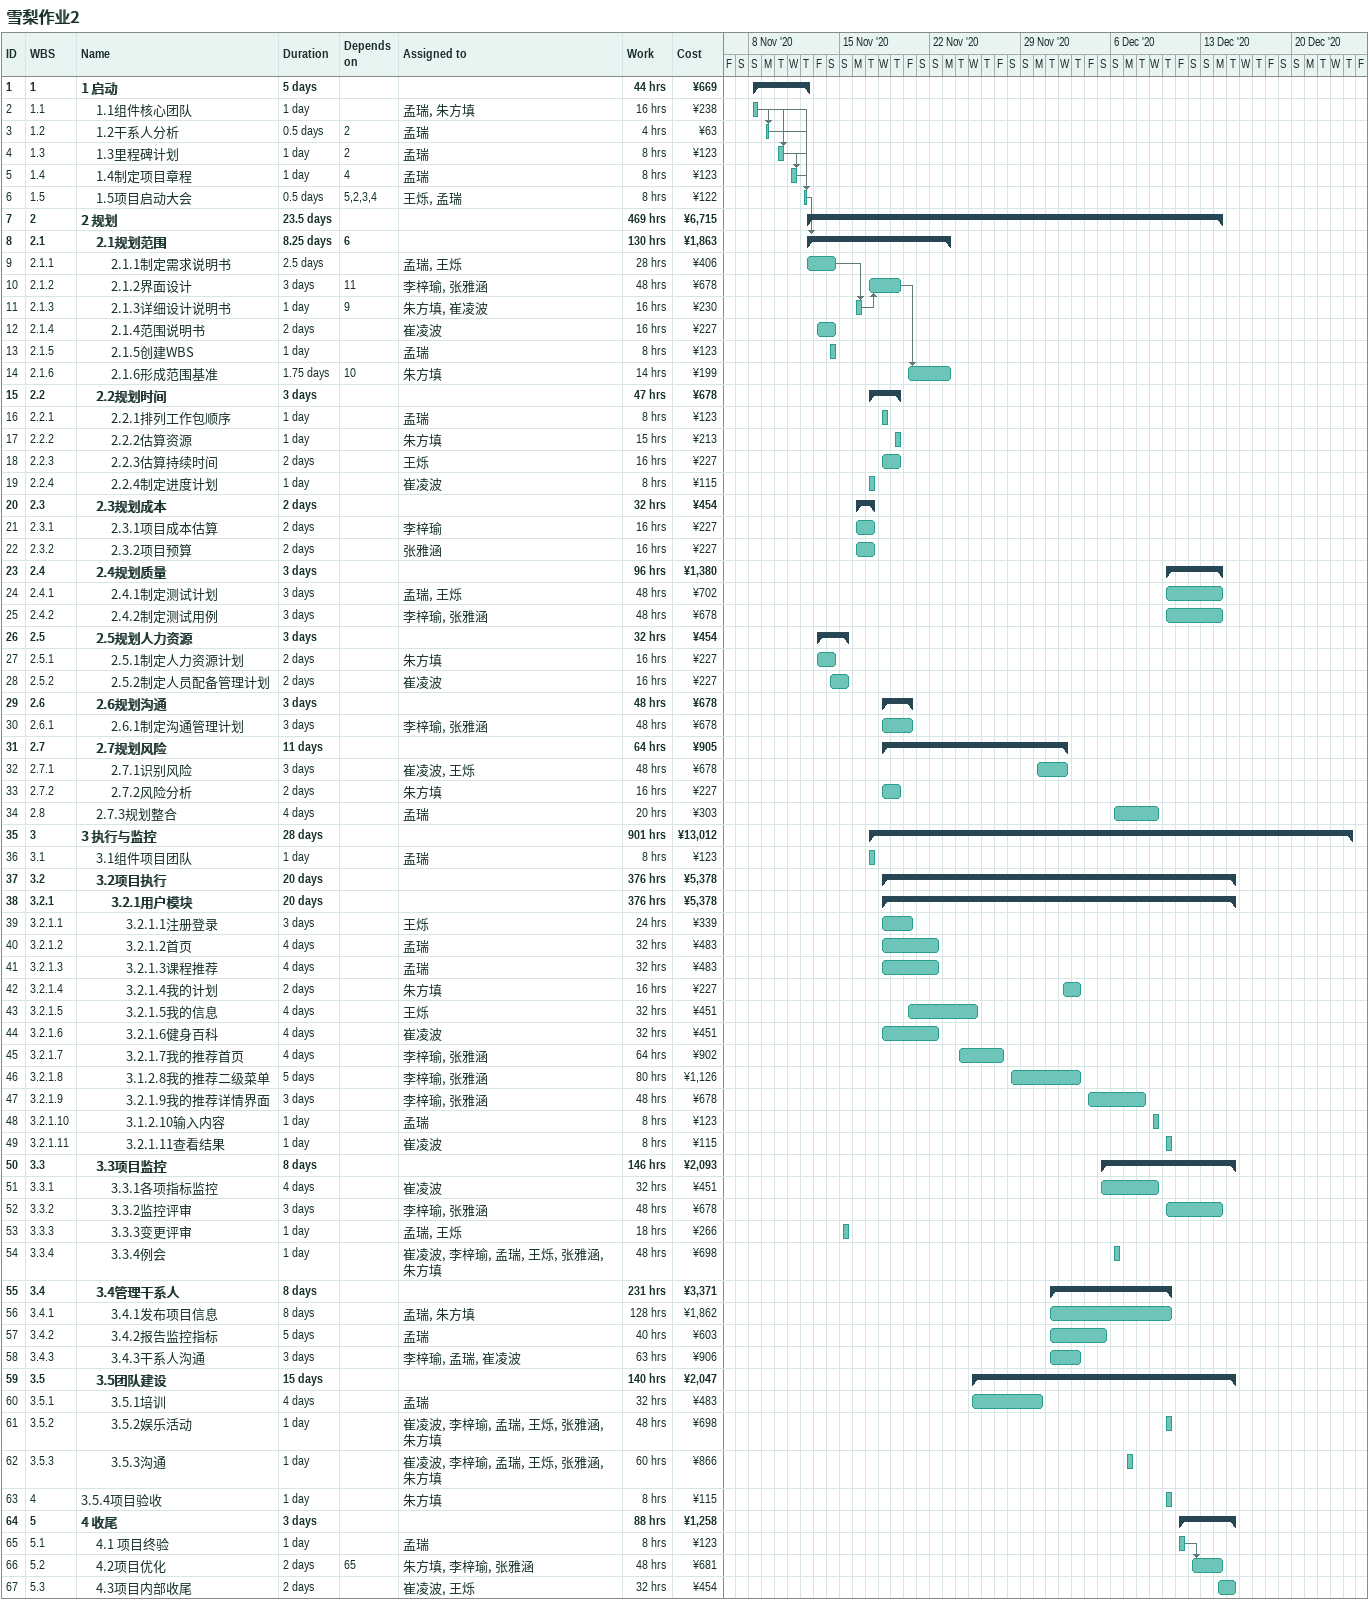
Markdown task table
雪梨作业2

| ID | WBS | Task | Duration | Start | Finish | Predecessors | Resources | Work (h) | Cost (¥) |
|---|---|---|---|---|---|---|---|---|---|
| 1 | 1 | **1 启动** | 5d | 2020-11-08 | 2020-11-12 |  |  | 44 | 669 |
| 2 | 1.1 | 1.1组件核心团队 | 1d | 2020-11-08 | 2020-11-08 |  | 孟瑞, 朱方填 | 16 | 238 |
| 3 | 1.2 | 1.2干系人分析 | 0.5d | 2020-11-09 | 2020-11-09 | 2 | 孟瑞 | 4 | 63 |
| 4 | 1.3 | 1.3里程碑计划 | 1d | 2020-11-10 | 2020-11-10 | 2 | 孟瑞 | 8 | 123 |
| 5 | 1.4 | 1.4制定项目章程 | 1d | 2020-11-11 | 2020-11-11 | 4 | 孟瑞 | 8 | 123 |
| 6 | 1.5 | 1.5项目启动大会 | 0.5d | 2020-11-12 | 2020-11-12 | 5, 2, 3, 4 | 王烁, 孟瑞 | 8 | 122 |
| 7 | 2 | **2 规划** | 23.5d | 2020-11-12 | 2020-12-14 |  |  | 469 | 6715 |
| 8 | 2.1 | **2.1规划范围** | 8.25d | 2020-11-12 | 2020-11-23 | 6 |  | 130 | 1863 |
| 9 | 2.1.1 | 2.1.1制定需求说明书 | 2.5d | 2020-11-12 | 2020-11-14 |  | 孟瑞, 王烁 | 28 | 406 |
| 10 | 2.1.2 | 2.1.2界面设计 | 3d | 2020-11-17 | 2020-11-19 | 11 | 李梓瑜, 张雅涵 | 48 | 678 |
| 11 | 2.1.3 | 2.1.3详细设计说明书 | 1d | 2020-11-16 | 2020-11-16 | 9 | 朱方填, 崔凌波 | 16 | 230 |
| 12 | 2.1.4 | 2.1.4范围说明书 | 2d | 2020-11-13 | 2020-11-14 |  | 崔凌波 | 16 | 227 |
| 13 | 2.1.5 | 2.1.5创建WBS | 1d | 2020-11-14 | 2020-11-14 |  | 孟瑞 | 8 | 123 |
| 14 | 2.1.6 | 2.1.6形成范围基准 | 1.75d | 2020-11-20 | 2020-11-23 | 10 | 朱方填 | 14 | 199 |
| 15 | 2.2 | **2.2规划时间** | 3d | 2020-11-17 | 2020-11-19 |  |  | 47 | 678 |
| 16 | 2.2.1 | 2.2.1排列工作包顺序 | 1d | 2020-11-18 | 2020-11-18 |  | 孟瑞 | 8 | 123 |
| 17 | 2.2.2 | 2.2.2估算资源 | 1d | 2020-11-19 | 2020-11-19 |  | 朱方填 | 15 | 213 |
| 18 | 2.2.3 | 2.2.3估算持续时间 | 2d | 2020-11-18 | 2020-11-19 |  | 王烁 | 16 | 227 |
| 19 | 2.2.4 | 2.2.4制定进度计划 | 1d | 2020-11-17 | 2020-11-17 |  | 崔凌波 | 8 | 115 |
| 20 | 2.3 | **2.3规划成本** | 2d | 2020-11-16 | 2020-11-17 |  |  | 32 | 454 |
| 21 | 2.3.1 | 2.3.1项目成本估算 | 2d | 2020-11-16 | 2020-11-17 |  | 李梓瑜 | 16 | 227 |
| 22 | 2.3.2 | 2.3.2项目预算 | 2d | 2020-11-16 | 2020-11-17 |  | 张雅涵 | 16 | 227 |
| 23 | 2.4 | **2.4规划质量** | 3d | 2020-12-10 | 2020-12-14 |  |  | 96 | 1380 |
| 24 | 2.4.1 | 2.4.1制定测试计划 | 3d | 2020-12-10 | 2020-12-14 |  | 孟瑞, 王烁 | 48 | 702 |
| 25 | 2.4.2 | 2.4.2制定测试用例 | 3d | 2020-12-10 | 2020-12-14 |  | 李梓瑜, 张雅涵 | 48 | 678 |
| 26 | 2.5 | **2.5规划人力资源** | 3d | 2020-11-13 | 2020-11-15 |  |  | 32 | 454 |
| 27 | 2.5.1 | 2.5.1制定人力资源计划 | 2d | 2020-11-13 | 2020-11-14 |  | 朱方填 | 16 | 227 |
| 28 | 2.5.2 | 2.5.2制定人员配备管理计划 | 2d | 2020-11-14 | 2020-11-15 |  | 崔凌波 | 16 | 227 |
| 29 | 2.6 | **2.6规划沟通** | 3d | 2020-11-18 | 2020-11-20 |  |  | 48 | 678 |
| 30 | 2.6.1 | 2.6.1制定沟通管理计划 | 3d | 2020-11-18 | 2020-11-20 |  | 李梓瑜, 张雅涵 | 48 | 678 |
| 31 | 2.7 | **2.7规划风险** | 11d | 2020-11-18 | 2020-12-02 |  |  | 64 | 905 |
| 32 | 2.7.1 | 2.7.1识别风险 | 3d | 2020-11-30 | 2020-12-02 |  | 崔凌波, 王烁 | 48 | 678 |
| 33 | 2.7.2 | 2.7.2风险分析 | 2d | 2020-11-18 | 2020-11-19 |  | 朱方填 | 16 | 227 |
| 34 | 2.8 | 2.7.3规划整合 | 4d | 2020-12-06 | 2020-12-09 |  | 孟瑞 | 20 | 303 |
| 35 | 3 | **3 执行与监控** | 28d | 2020-11-17 | 2020-12-24 |  |  | 901 | 13012 |
| 36 | 3.1 | 3.1组件项目团队 | 1d | 2020-11-17 | 2020-11-17 |  | 孟瑞 | 8 | 123 |
| 37 | 3.2 | **3.2项目执行** | 20d | 2020-11-18 | 2020-12-15 |  |  | 376 | 5378 |
| 38 | 3.2.1 | **3.2.1用户模块** | 20d | 2020-11-18 | 2020-12-15 |  |  | 376 | 5378 |
| 39 | 3.2.1.1 | 3.2.1.1注册登录 | 3d | 2020-11-18 | 2020-11-20 |  | 王烁 | 24 | 339 |
| 40 | 3.2.1.2 | 3.2.1.2首页 | 4d | 2020-11-18 | 2020-11-22 |  | 孟瑞 | 32 | 483 |
| 41 | 3.2.1.3 | 3.2.1.3课程推荐 | 4d | 2020-11-18 | 2020-11-22 |  | 孟瑞 | 32 | 483 |
| 42 | 3.2.1.4 | 3.2.1.4我的计划 | 2d | 2020-12-02 | 2020-12-03 |  | 朱方填 | 16 | 227 |
| 43 | 3.2.1.5 | 3.2.1.5我的信息 | 4d | 2020-11-20 | 2020-11-25 |  | 王烁 | 32 | 451 |
| 44 | 3.2.1.6 | 3.2.1.6健身百科 | 4d | 2020-11-18 | 2020-11-22 |  | 崔凌波 | 32 | 451 |
| 45 | 3.2.1.7 | 3.2.1.7我的推荐首页 | 4d | 2020-11-24 | 2020-11-27 |  | 李梓瑜, 张雅涵 | 64 | 902 |
| 46 | 3.2.1.8 | 3.1.2.8我的推荐二级菜单 | 5d | 2020-11-28 | 2020-12-03 |  | 李梓瑜, 张雅涵 | 80 | 1126 |
| 47 | 3.2.1.9 | 3.2.1.9我的推荐详情界面 | 3d | 2020-12-04 | 2020-12-08 |  | 李梓瑜, 张雅涵 | 48 | 678 |
| 48 | 3.2.1.10 | 3.1.2.10输入内容 | 1d | 2020-12-09 | 2020-12-09 |  | 孟瑞 | 8 | 123 |
| 49 | 3.2.1.11 | 3.2.1.11查看结果 | 1d | 2020-12-10 | 2020-12-10 |  | 崔凌波 | 8 | 115 |
| 50 | 3.3 | **3.3项目监控** | 8d | 2020-12-05 | 2020-12-15 |  |  | 146 | 2093 |
| 51 | 3.3.1 | 3.3.1各项指标监控 | 4d | 2020-12-05 | 2020-12-09 |  | 崔凌波 | 32 | 451 |
| 52 | 3.3.2 | 3.3.2监控评审 | 3d | 2020-12-10 | 2020-12-14 |  | 李梓瑜, 张雅涵 | 48 | 678 |
| 53 | 3.3.3 | 3.3.3变更评审 | 1d | 2020-11-15 | 2020-11-15 |  | 孟瑞, 王烁 | 18 | 266 |
| 54 | 3.3.4 | 3.3.4例会 | 1d | 2020-12-06 | 2020-12-06 |  | 崔凌波, 李梓瑜, 孟瑞, 王烁, 张雅涵, 朱方填 | 48 | 698 |
| 55 | 3.4 | **3.4管理干系人** | 8d | 2020-12-01 | 2020-12-10 |  |  | 231 | 3371 |
| 56 | 3.4.1 | 3.4.1发布项目信息 | 8d | 2020-12-01 | 2020-12-10 |  | 孟瑞, 朱方填 | 128 | 1862 |
| 57 | 3.4.2 | 3.4.2报告监控指标 | 5d | 2020-12-01 | 2020-12-05 |  | 孟瑞 | 40 | 603 |
| 58 | 3.4.3 | 3.4.3干系人沟通 | 3d | 2020-12-01 | 2020-12-03 |  | 李梓瑜, 孟瑞, 崔凌波 | 63 | 906 |
| 59 | 3.5 | **3.5团队建设** | 15d | 2020-11-25 | 2020-12-15 |  |  | 140 | 2047 |
| 60 | 3.5.1 | 3.5.1培训 | 4d | 2020-11-25 | 2020-11-30 |  | 孟瑞 | 32 | 483 |
| 61 | 3.5.2 | 3.5.2娱乐活动 | 1d | 2020-12-10 | 2020-12-10 |  | 崔凌波, 李梓瑜, 孟瑞, 王烁, 张雅涵, 朱方填 | 48 | 698 |
| 62 | 3.5.3 | 3.5.3沟通 | 1d | 2020-12-07 | 2020-12-07 |  | 崔凌波, 李梓瑜, 孟瑞, 王烁, 张雅涵, 朱方填 | 60 | 866 |
| 63 | 4 | 3.5.4项目验收 | 1d | 2020-12-10 | 2020-12-10 |  | 朱方填 | 8 | 115 |
| 64 | 5 | **4 收尾** | 3d | 2020-12-11 | 2020-12-15 |  |  | 88 | 1258 |
| 65 | 5.1 | 4.1 项目终验 | 1d | 2020-12-11 | 2020-12-11 |  | 孟瑞 | 8 | 123 |
| 66 | 5.2 | 4.2项目优化 | 2d | 2020-12-12 | 2020-12-14 | 65 | 朱方填, 李梓瑜, 张雅涵 | 48 | 681 |
| 67 | 5.3 | 4.3项目内部收尾 | 2d | 2020-12-14 | 2020-12-15 |  | 崔凌波, 王烁 | 32 | 454 |
